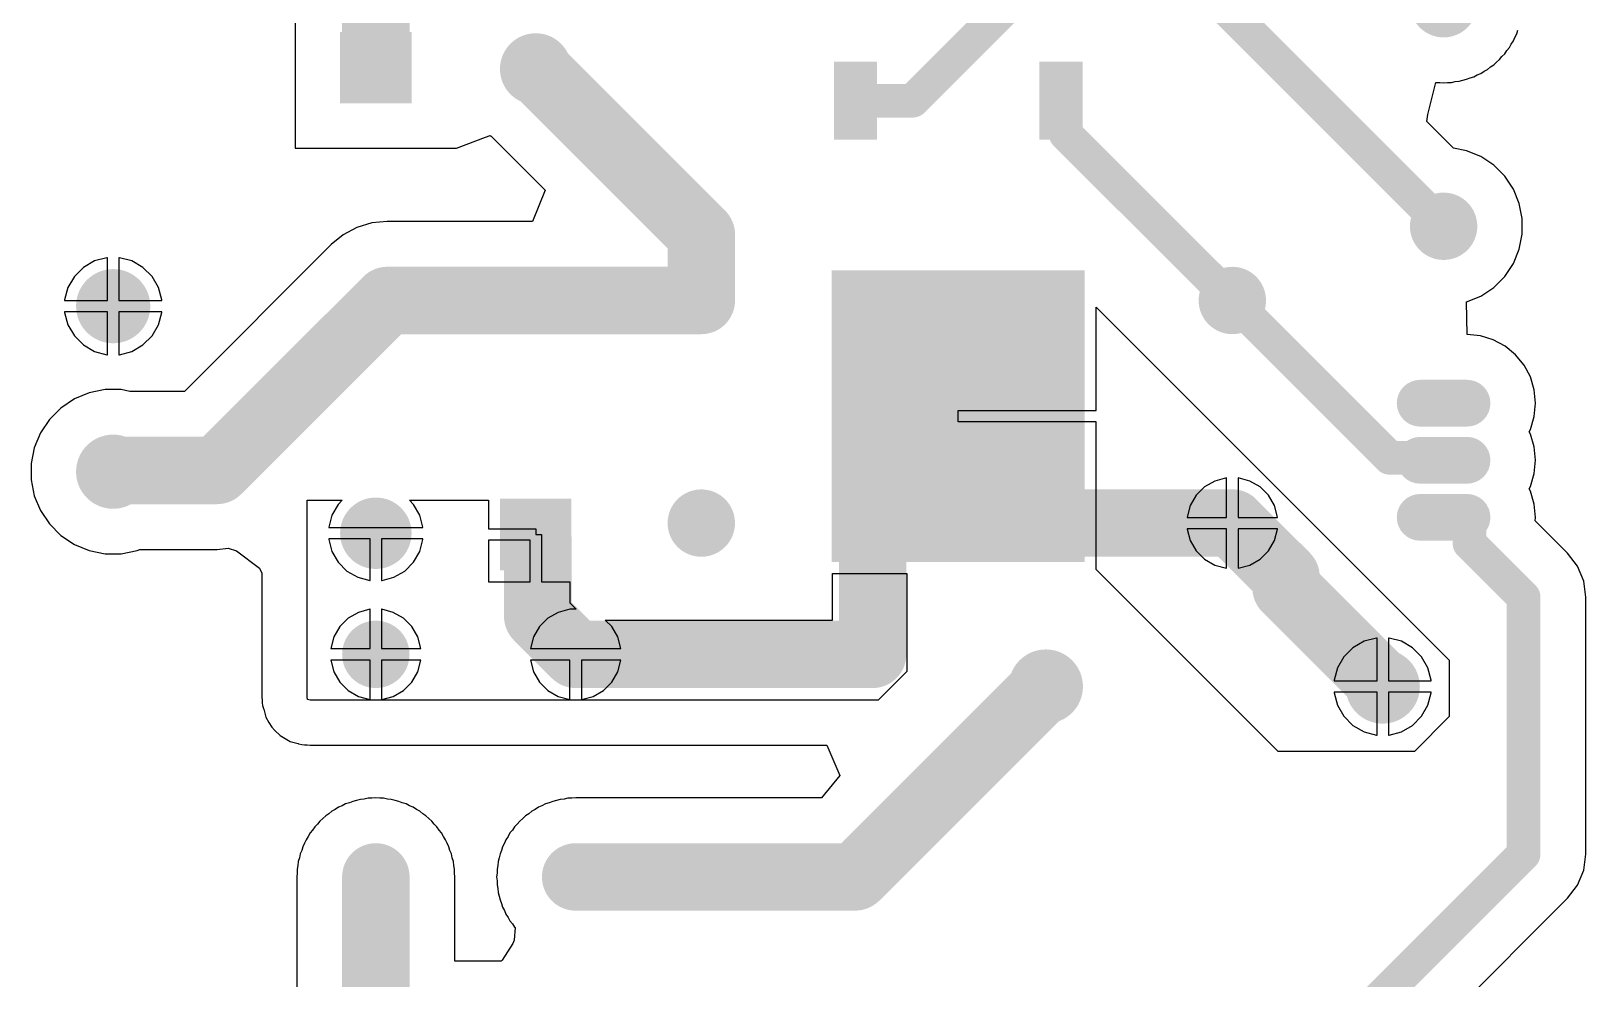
# Model space of a CAD drawing. Header units: inches. Extents: x 4.53 to 13.89, y 0.79 to 10.58.
# Drawn here: x 9.791 to 11.153, y 8.56 to 9.39 of the extents above; entities that cross this region are included whole.
import ezdxf

# ---------------------------------------------------------------- set-up
doc = ezdxf.new("R2010")
doc.units = ezdxf.units.IN
doc.header["$MEASUREMENT"] = 0
doc.layers.add('Pad Holes', color=156, linetype='Continuous')
doc.layers.add('Top Layer', color=1, linetype='Continuous')

# ---------------------------------------------------------------- blocks, each defined once
blk = doc.blocks.new('TO228P991X255_3N_128')
at = {"layer": 'Top Layer'}
for points in [[(-0.0364, 0.1108), (0.2191, 0.1108), (0.2191, -0.1108), (-0.0364, -0.1108)], [(-0.2191, 0.1089), (-0.151, 0.1089), (-0.151, 0.0711), (-0.2191, 0.0711)], [(-0.2191, -0.0711), (-0.151, -0.0711), (-0.151, -0.1089), (-0.2191, -0.1089)]]:
    blk.add_hatch(color=1, dxfattribs=at).paths.add_polyline_path(points)
blk = doc.blocks.new('RES_2W_VERTICAL_129')
at = {"layer": 'Pad Holes'}
h = blk.add_hatch(color=7, dxfattribs=at)
edge = h.paths.add_edge_path()
edge.add_arc((0, 0), 0.0197, 0, 360)
h = blk.add_hatch(color=7, dxfattribs=at)
edge = h.paths.add_edge_path()
edge.add_arc((0.195, 0), 0.0197, 0, 360)
at = {"layer": 'Top Layer'}
h = blk.add_hatch(color=1, dxfattribs=at)
edge = h.paths.add_edge_path()
edge.add_arc((0, 0), 0.0295, 0, 360)
h = blk.add_hatch(color=1, dxfattribs=at)
edge = h.paths.add_edge_path()
edge.add_arc((0.195, 0), 0.0295, 0, 360)
blk = doc.blocks.new('RES_2W_VERTICAL_130')
at = {"layer": 'Pad Holes'}
h = blk.add_hatch(color=7, dxfattribs=at)
edge = h.paths.add_edge_path()
edge.add_arc((0, 0), 0.0197, 0, 360)
h = blk.add_hatch(color=7, dxfattribs=at)
edge = h.paths.add_edge_path()
edge.add_arc((0.195, 0), 0.0197, 0, 360)
at = {"layer": 'Top Layer'}
h = blk.add_hatch(color=1, dxfattribs=at)
edge = h.paths.add_edge_path()
edge.add_arc((0, 0), 0.0295, 0, 360)
h = blk.add_hatch(color=1, dxfattribs=at)
edge = h.paths.add_edge_path()
edge.add_arc((0.195, 0), 0.0295, 0, 360)
blk = doc.blocks.new('CAP_PANASSONIC_1U_450V_134')
at = {"layer": 'Pad Holes'}
h = blk.add_hatch(color=7, dxfattribs=at)
edge = h.paths.add_edge_path()
edge.add_arc((0, 0), 0.02, 0, 360)
h = blk.add_hatch(color=7, dxfattribs=at)
edge = h.paths.add_edge_path()
edge.add_arc((0.59, 0), 0.02, 0, 360)
at = {"layer": 'Top Layer'}
h = blk.add_hatch(color=1, dxfattribs=at)
edge = h.paths.add_edge_path()
edge.add_arc((0, 0), 0.0325, 0, 360)
h = blk.add_hatch(color=1, dxfattribs=at)
edge = h.paths.add_edge_path()
edge.add_arc((0.59, 0), 0.0325, 0, 360)
blk = doc.blocks.new('CAP_PANASSONIC_1U_450V_135')
at = {"layer": 'Pad Holes'}
h = blk.add_hatch(color=7, dxfattribs=at)
edge = h.paths.add_edge_path()
edge.add_arc((0, 0), 0.02, 0, 360)
h = blk.add_hatch(color=7, dxfattribs=at)
edge = h.paths.add_edge_path()
edge.add_arc((0.59, 0), 0.02, 0, 360)
at = {"layer": 'Top Layer'}
h = blk.add_hatch(color=1, dxfattribs=at)
edge = h.paths.add_edge_path()
edge.add_arc((0, 0), 0.0325, 0, 360)
h = blk.add_hatch(color=1, dxfattribs=at)
edge = h.paths.add_edge_path()
edge.add_arc((0.59, 0), 0.0325, 0, 360)
blk = doc.blocks.new('CAP_PANASSONIC_1U_450V_136')
at = {"layer": 'Pad Holes'}
h = blk.add_hatch(color=7, dxfattribs=at)
edge = h.paths.add_edge_path()
edge.add_arc((0, 0), 0.02, 0, 360)
h = blk.add_hatch(color=7, dxfattribs=at)
edge = h.paths.add_edge_path()
edge.add_arc((0.59, 0), 0.02, 0, 360)
at = {"layer": 'Top Layer'}
h = blk.add_hatch(color=1, dxfattribs=at)
edge = h.paths.add_edge_path()
edge.add_arc((0, 0), 0.0325, 0, 360)
h = blk.add_hatch(color=1, dxfattribs=at)
edge = h.paths.add_edge_path()
edge.add_arc((0.59, 0), 0.0325, 0, 360)
blk = doc.blocks.new('TO92127P495H495_3_137')
at = {"layer": 'Pad Holes'}
h = blk.add_hatch(color=7, dxfattribs=at)
edge = h.paths.add_edge_path()
edge.add_arc((-0.05, 0), 0.0165, 0, 360)
h = blk.add_hatch(color=7, dxfattribs=at)
edge = h.paths.add_edge_path()
edge.add_arc((0, 0), 0.0165, 0, 360)
h = blk.add_hatch(color=7, dxfattribs=at)
edge = h.paths.add_edge_path()
edge.add_arc((0.05, 0), 0.0165, 0, 360)
at = {"layer": 'Top Layer'}
h = blk.add_hatch(color=1, dxfattribs=at)
edge = h.paths.add_edge_path()
edge.add_arc((-0.05, 0.0205), 0.0205, 0, 180)
edge.add_line((-0.0705, 0.0205), (-0.0705, -0.0205))
edge.add_arc((-0.05, -0.0205), 0.0205, 180, 360)
edge.add_line((-0.0295, -0.0205), (-0.0295, 0.0205))
h = blk.add_hatch(color=1, dxfattribs=at)
edge = h.paths.add_edge_path()
edge.add_arc((0, 0.0205), 0.0205, 0, 180)
edge.add_line((-0.0205, 0.0205), (-0.0205, -0.0205))
edge.add_arc((0, -0.0205), 0.0205, 180, 360)
edge.add_line((0.0205, -0.0205), (0.0205, 0.0205))
h = blk.add_hatch(color=1, dxfattribs=at)
edge = h.paths.add_edge_path()
edge.add_arc((0.05, 0.0205), 0.0205, 0, 180)
edge.add_line((0.0295, 0.0205), (0.0295, -0.0205))
edge.add_arc((0.05, -0.0205), 0.0205, 180, 360)
edge.add_line((0.0705, -0.0205), (0.0705, 0.0205))
blk = doc.blocks.new('RES_2W_VERTICAL_142')
at = {"layer": 'Pad Holes'}
h = blk.add_hatch(color=7, dxfattribs=at)
edge = h.paths.add_edge_path()
edge.add_arc((0, 0), 0.0197, 0, 360)
h = blk.add_hatch(color=7, dxfattribs=at)
edge = h.paths.add_edge_path()
edge.add_arc((0.195, 0), 0.0197, 0, 360)
at = {"layer": 'Top Layer'}
h = blk.add_hatch(color=1, dxfattribs=at)
edge = h.paths.add_edge_path()
edge.add_arc((0, 0), 0.0295, 0, 360)
h = blk.add_hatch(color=1, dxfattribs=at)
edge = h.paths.add_edge_path()
edge.add_arc((0.195, 0), 0.0295, 0, 360)
blk = doc.blocks.new('RES_2W_VERTICAL_143')
at = {"layer": 'Pad Holes'}
h = blk.add_hatch(color=7, dxfattribs=at)
edge = h.paths.add_edge_path()
edge.add_arc((0, 0), 0.0197, 0, 360)
h = blk.add_hatch(color=7, dxfattribs=at)
edge = h.paths.add_edge_path()
edge.add_arc((0.195, 0), 0.0197, 0, 360)
at = {"layer": 'Top Layer'}
h = blk.add_hatch(color=1, dxfattribs=at)
edge = h.paths.add_edge_path()
edge.add_arc((0, 0), 0.0295, 0, 360)
h = blk.add_hatch(color=1, dxfattribs=at)
edge = h.paths.add_edge_path()
edge.add_arc((0.195, 0), 0.0295, 0, 360)
blk = doc.blocks.new('RES_2W_VERTICAL_145')
at = {"layer": 'Pad Holes'}
h = blk.add_hatch(color=7, dxfattribs=at)
edge = h.paths.add_edge_path()
edge.add_arc((0, 0), 0.0197, 0, 360)
h = blk.add_hatch(color=7, dxfattribs=at)
edge = h.paths.add_edge_path()
edge.add_arc((0.195, 0), 0.0197, 0, 360)
at = {"layer": 'Top Layer'}
h = blk.add_hatch(color=1, dxfattribs=at)
edge = h.paths.add_edge_path()
edge.add_arc((0, 0), 0.0295, 0, 360)
h = blk.add_hatch(color=1, dxfattribs=at)
edge = h.paths.add_edge_path()
edge.add_arc((0.195, 0), 0.0295, 0, 360)
blk = doc.blocks.new('CAP_PANASSONIC_1U_450V_147')
at = {"layer": 'Pad Holes'}
h = blk.add_hatch(color=7, dxfattribs=at)
edge = h.paths.add_edge_path()
edge.add_arc((0, 0), 0.02, 0, 360)
h = blk.add_hatch(color=7, dxfattribs=at)
edge = h.paths.add_edge_path()
edge.add_arc((0.59, 0), 0.02, 0, 360)
at = {"layer": 'Top Layer'}
h = blk.add_hatch(color=1, dxfattribs=at)
edge = h.paths.add_edge_path()
edge.add_arc((0, 0), 0.0325, 0, 360)
h = blk.add_hatch(color=1, dxfattribs=at)
edge = h.paths.add_edge_path()
edge.add_arc((0.59, 0), 0.0325, 0, 360)
blk = doc.blocks.new('DIOAD1036W78L470D235_148')
at = {"layer": 'Pad Holes'}
h = blk.add_hatch(color=7, dxfattribs=at)
edge = h.paths.add_edge_path()
edge.add_arc((-0.2039, 0), 0.0209, 0, 360)
h = blk.add_hatch(color=7, dxfattribs=at)
edge = h.paths.add_edge_path()
edge.add_arc((0.2039, 0), 0.0209, 0, 360)
at = {"layer": 'Top Layer'}
blk.add_hatch(color=1, dxfattribs=at).paths.add_polyline_path([(-0.2352, 0.0313), (-0.1726, 0.0313), (-0.1726, -0.0313), (-0.2352, -0.0313)])
h = blk.add_hatch(color=1, dxfattribs=at)
edge = h.paths.add_edge_path()
edge.add_arc((0.2039, 0), 0.0313, 0, 360)
blk = doc.blocks.new('DIOAD1036W78L463D272_149')
at = {"layer": 'Pad Holes'}
h = blk.add_hatch(color=7, dxfattribs=at)
edge = h.paths.add_edge_path()
edge.add_arc((-0.2039, 0), 0.0209, 0, 360)
h = blk.add_hatch(color=7, dxfattribs=at)
edge = h.paths.add_edge_path()
edge.add_arc((0.2039, 0), 0.0209, 0, 360)
at = {"layer": 'Top Layer'}
blk.add_hatch(color=1, dxfattribs=at).paths.add_polyline_path([(-0.2352, 0.0313), (-0.1726, 0.0313), (-0.1726, -0.0313), (-0.2352, -0.0313)])
h = blk.add_hatch(color=1, dxfattribs=at)
edge = h.paths.add_edge_path()
edge.add_arc((0.2039, 0), 0.0313, 0, 360)

msp = doc.modelspace()

# ---------------------------------------------------------------- linework, layer by layer
at = {"layer": 'Top Layer'}
for p, q in [((10.0223, 9.4286), (10.0223, 9.2873)), ((11.0872, 9.3785), (11.0891, 9.3814)), ((11.0891, 9.3814), (11.0904, 9.3845)), ((11.0904, 9.3845), (11.092, 9.3875)), ((11.092, 9.3875), (11.0929, 9.3908)), ((11.077, 9.365), (11.0791, 9.3677)), ((11.0791, 9.3677), (11.0815, 9.3701)), ((11.0815, 9.3701), (11.0834, 9.3729)), ((11.0834, 9.3729), (11.0856, 9.3755)), ((11.0856, 9.3755), (11.0872, 9.3785)), ((11.0606, 9.3529), (11.0635, 9.3548)), ((11.0635, 9.3548), (11.0665, 9.3564)), ((11.0665, 9.3564), (11.0691, 9.3586)), ((11.0691, 9.3586), (11.0719, 9.3605)), ((11.0719, 9.3605), (11.0743, 9.3629)), ((11.0743, 9.3629), (11.077, 9.365)), ((11.0142, 9.3168), (11.0212, 9.3451)), ((11.0212, 9.3451), (11.0246, 9.3451)), ((11.0246, 9.3451), (11.028, 9.3448)), ((11.028, 9.3448), (11.0314, 9.3451)), ((11.0314, 9.3451), (11.0348, 9.3451)), ((11.0348, 9.3451), (11.0381, 9.3458)), ((11.0381, 9.3458), (11.0415, 9.3461)), ((11.0415, 9.3461), (11.0448, 9.3471)), ((11.0448, 9.3471), (11.0481, 9.3478)), ((11.0481, 9.3478), (11.0512, 9.3491)), ((11.0512, 9.3491), (11.0545, 9.35)), ((11.0545, 9.35), (11.0575, 9.3516)), ((11.0575, 9.3516), (11.0606, 9.3529)), ((11.0133, 9.3109), (11.0142, 9.3168)), ((11.0367, 9.2875), (11.0133, 9.3109)), ((10.0223, 9.2873), (10.1637, 9.2873)), ((10.1637, 9.2873), (10.1891, 9.2971)), ((10.1637, 9.2873), (10.1637, 9.2873)), ((10.1891, 9.2971), (10.1932, 9.2984)), ((10.1932, 9.2984), (10.1941, 9.2978)), ((10.1941, 9.2978), (10.2414, 9.2505)), ((11.0481, 9.2852), (11.0367, 9.2875)), ((11.0606, 9.2801), (11.0481, 9.2852)), ((11.0719, 9.2725), (11.0606, 9.2801)), ((11.0815, 9.2629), (11.0719, 9.2725)), ((11.0891, 9.2516), (11.0815, 9.2629)), ((10.2414, 9.2505), (10.2301, 9.2232)), ((11.0942, 9.2391), (11.0891, 9.2516)), ((11.0969, 9.2258), (11.0942, 9.2391)), ((10.0765, 9.218), (10.0645, 9.2116)), ((10.0895, 9.2219), (10.0765, 9.218)), ((10.103, 9.2232), (10.0895, 9.2219)), ((10.2301, 9.2232), (10.103, 9.2232)), ((11.0969, 9.2122), (11.0969, 9.2258)), ((10.0645, 9.2116), (10.054, 9.203)), ((11.0942, 9.1989), (11.0969, 9.2122)), ((9.8574, 9.1915), (9.8466, 9.1886)), ((9.858, 9.1915), (9.8574, 9.1915)), ((9.858, 9.154), (9.858, 9.1915)), ((9.8686, 9.1915), (9.868, 9.1915)), ((9.868, 9.1915), (9.868, 9.154)), ((9.8794, 9.1886), (9.8686, 9.1915)), ((10.054, 9.203), (9.9255, 9.0744)), ((11.0891, 9.1864), (11.0942, 9.1989)), ((9.8369, 9.183), (9.829, 9.1751)), ((9.8466, 9.1886), (9.8369, 9.183)), ((9.8891, 9.183), (9.8794, 9.1886)), ((9.897, 9.1751), (9.8891, 9.183)), ((11.0815, 9.1751), (11.0891, 9.1864)), ((9.8234, 9.1654), (9.8205, 9.1546)), ((9.829, 9.1751), (9.8234, 9.1654)), ((9.9026, 9.1654), (9.897, 9.1751)), ((9.9055, 9.1546), (9.9026, 9.1654)), ((11.0606, 9.1579), (11.0719, 9.1655)), ((11.0719, 9.1655), (11.0815, 9.1751)), ((9.8205, 9.1546), (9.8205, 9.154)), ((9.8205, 9.154), (9.858, 9.154)), ((9.868, 9.154), (9.9055, 9.154)), ((9.9055, 9.154), (9.9055, 9.1546)), ((11.0481, 9.1528), (11.0606, 9.1579)), ((11.0485, 9.1241), (11.0481, 9.1528)), ((9.858, 9.144), (9.8205, 9.144)), ((9.8205, 9.144), (9.8205, 9.1434)), ((9.8205, 9.1434), (9.8234, 9.1326)), ((9.858, 9.1065), (9.858, 9.144)), ((9.9055, 9.144), (9.868, 9.144)), ((9.868, 9.144), (9.868, 9.1065)), ((9.9026, 9.1326), (9.9055, 9.1434)), ((9.9055, 9.1434), (9.9055, 9.144)), ((10.7238, 9.1482), (11.033, 8.839)), ((10.7238, 9.0577), (10.7238, 9.1482)), ((9.8234, 9.1326), (9.829, 9.1229)), ((9.829, 9.1229), (9.8369, 9.115)), ((9.8891, 9.115), (9.897, 9.1229)), ((9.897, 9.1229), (9.9026, 9.1326)), ((11.0602, 9.123), (11.0485, 9.1241)), ((11.0715, 9.1196), (11.0602, 9.123)), ((9.8369, 9.115), (9.8466, 9.1094)), ((9.8466, 9.1094), (9.8574, 9.1065)), ((9.8686, 9.1065), (9.8794, 9.1094)), ((9.8794, 9.1094), (9.8891, 9.115)), ((11.0819, 9.114), (11.0715, 9.1196)), ((11.091, 9.1065), (11.0819, 9.114)), ((9.8574, 9.1065), (9.858, 9.1065)), ((9.868, 9.1065), (9.8686, 9.1065)), ((11.0985, 9.0974), (11.091, 9.1065)), ((11.104, 9.087), (11.0985, 9.0974)), ((11.1074, 9.0757), (11.104, 9.087)), ((9.829, 9.0677), (9.8172, 9.0598)), ((9.842, 9.0731), (9.829, 9.0677)), ((9.8559, 9.0759), (9.842, 9.0731)), ((9.8701, 9.0759), (9.8559, 9.0759)), ((9.8776, 9.0744), (9.8701, 9.0759)), ((9.9255, 9.0744), (9.8776, 9.0744)), ((11.1086, 9.064), (11.1074, 9.0757)), ((9.8172, 9.0598), (9.8072, 9.0498)), ((10.603, 9.0477), (10.603, 9.0577)), ((10.603, 9.0577), (10.7238, 9.0577)), ((11.1074, 9.0523), (11.1086, 9.064)), ((9.8072, 9.0498), (9.7993, 9.038)), ((10.7238, 9.0477), (10.603, 9.0477)), ((10.7238, 8.9182), (10.7238, 9.0477)), ((11.103, 9.039), (11.104, 9.041)), ((11.104, 9.041), (11.1074, 9.0523)), ((9.7993, 9.038), (9.7939, 9.025)), ((11.104, 9.037), (11.103, 9.039)), ((11.1074, 9.0257), (11.104, 9.037)), ((9.7939, 9.025), (9.7911, 9.0111)), ((11.1086, 9.014), (11.1074, 9.0257)), ((11.1074, 9.0023), (11.1086, 9.014)), ((9.7911, 9.0111), (9.7911, 8.9969)), ((11.104, 8.991), (11.1074, 9.0023)), ((9.7911, 8.9969), (9.7939, 8.983)), ((10.8187, 8.9906), (10.8114, 8.9833)), ((10.8277, 8.9958), (10.8187, 8.9906)), ((10.8378, 8.9985), (10.8277, 8.9958)), ((10.838, 8.9985), (10.8378, 8.9985)), ((10.838, 8.964), (10.838, 8.9985)), ((10.8482, 8.9985), (10.848, 8.9985)), ((10.848, 8.9985), (10.848, 8.964)), ((10.8583, 8.9958), (10.8482, 8.9985)), ((10.8673, 8.9906), (10.8583, 8.9958)), ((10.8746, 8.9833), (10.8673, 8.9906)), ((11.103, 8.989), (11.104, 8.991)), ((11.104, 8.987), (11.103, 8.989)), ((11.1074, 8.9757), (11.104, 8.987)), ((9.7939, 8.983), (9.7993, 8.97)), ((10.033, 8.915), (10.033, 8.979)), ((10.033, 8.979), (10.0635, 8.979)), ((10.06, 8.9754), (10.0545, 8.966)), ((10.0635, 8.979), (10.06, 8.9754)), ((10.126, 8.9754), (10.1225, 8.979)), ((10.1225, 8.979), (10.1917, 8.979)), ((10.1315, 8.966), (10.126, 8.9754)), ((10.1917, 8.979), (10.1917, 8.9539)), ((10.8062, 8.9743), (10.8035, 8.9642)), ((10.8114, 8.9833), (10.8062, 8.9743)), ((10.8798, 8.9743), (10.8746, 8.9833)), ((10.8825, 8.9642), (10.8798, 8.9743)), ((11.1086, 8.964), (11.1074, 8.9757)), ((9.7993, 8.97), (9.8072, 8.9582)), ((10.0545, 8.966), (10.0517, 8.9555)), ((10.1343, 8.9555), (10.1315, 8.966)), ((10.8035, 8.9642), (10.8035, 8.964)), ((10.8035, 8.964), (10.838, 8.964)), ((10.848, 8.964), (10.8825, 8.964)), ((10.8825, 8.964), (10.8825, 8.9642)), ((11.1083, 8.9609), (11.1086, 8.964)), ((11.1366, 8.9326), (11.1083, 8.9609)), ((9.8072, 8.9582), (9.8172, 8.9482)), ((9.8172, 8.9482), (9.829, 8.9403)), ((10.0517, 8.9555), (10.0517, 8.9551)), ((10.0517, 8.9551), (10.093, 8.9551)), ((10.088, 8.9451), (10.0517, 8.9451)), ((10.0517, 8.9451), (10.0517, 8.9446)), ((10.088, 8.9088), (10.088, 8.9451)), ((10.093, 8.9551), (10.1343, 8.9551)), ((10.1343, 8.9451), (10.098, 8.9451)), ((10.098, 8.9451), (10.098, 8.9088)), ((10.1343, 8.9551), (10.1343, 8.9555)), ((10.1343, 8.9446), (10.1343, 8.9451)), ((10.1917, 8.9539), (10.233, 8.9539)), ((10.233, 8.9539), (10.233, 8.9489)), ((10.233, 8.9489), (10.238, 8.9489)), ((10.238, 8.9489), (10.238, 8.9076)), ((10.838, 8.954), (10.8035, 8.954)), ((10.8035, 8.954), (10.8035, 8.9538)), ((10.8035, 8.9538), (10.8062, 8.9437)), ((10.838, 8.9195), (10.838, 8.954)), ((10.8825, 8.954), (10.848, 8.954)), ((10.848, 8.954), (10.848, 8.9195)), ((10.8798, 8.9437), (10.8825, 8.9538)), ((10.8825, 8.9538), (10.8825, 8.954)), ((9.829, 8.9403), (9.842, 8.9349)), ((9.842, 8.9349), (9.8559, 8.9321)), ((9.8559, 8.9321), (9.8701, 8.9321)), ((9.8701, 8.9321), (9.884, 8.9349)), ((9.884, 8.9349), (9.8864, 8.9359)), ((9.8864, 8.9359), (9.9541, 8.9359)), ((9.9541, 8.9359), (9.9638, 8.9369)), ((9.9638, 8.9369), (9.9711, 8.9346)), ((9.9711, 8.9346), (9.9911, 8.9195)), ((10.0517, 8.9446), (10.0545, 8.9341)), ((10.0545, 8.9341), (10.06, 8.9247)), ((10.126, 8.9247), (10.1315, 8.9341)), ((10.1315, 8.9341), (10.1343, 8.9446)), ((10.228, 8.9439), (10.1917, 8.9439)), ((10.1917, 8.9439), (10.1917, 8.9076)), ((10.228, 8.9076), (10.228, 8.9439)), ((10.8062, 8.9437), (10.8114, 8.9347)), ((10.8114, 8.9347), (10.8187, 8.9274)), ((10.8673, 8.9274), (10.8746, 8.9347)), ((10.8746, 8.9347), (10.8798, 8.9437)), ((11.1453, 8.9213), (11.1366, 8.9326)), ((9.9911, 8.9195), (9.9933, 8.915)), ((10.06, 8.9247), (10.0676, 8.917)), ((10.1184, 8.917), (10.126, 8.9247)), ((10.883, 8.759), (10.7238, 8.9182)), ((10.8187, 8.9274), (10.8277, 8.9222)), ((10.8277, 8.9222), (10.8378, 8.9195)), ((10.8378, 8.9195), (10.838, 8.9195)), ((10.848, 8.9195), (10.8482, 8.9195)), ((10.8482, 8.9195), (10.8583, 8.9222)), ((10.8583, 8.9222), (10.8673, 8.9274)), ((11.1507, 8.9081), (11.1453, 8.9213)), ((9.9933, 8.915), (9.9933, 8.8066)), ((10.033, 8.8066), (10.033, 8.915)), ((10.0676, 8.917), (10.0771, 8.9116)), ((10.0771, 8.9116), (10.0876, 8.9088)), ((10.0876, 8.9088), (10.088, 8.9088)), ((10.098, 8.9088), (10.0984, 8.9088)), ((10.0984, 8.9088), (10.1089, 8.9116)), ((10.1089, 8.9116), (10.1184, 8.917)), ((10.1917, 8.9076), (10.228, 8.9076)), ((10.238, 8.9076), (10.263, 8.9076)), ((10.263, 8.9076), (10.263, 8.889)), ((10.493, 8.874), (10.493, 8.9149)), ((10.493, 8.9149), (10.558, 8.9149)), ((10.558, 8.9149), (10.558, 8.829)), ((11.1526, 8.894), (11.1507, 8.9081)), ((11.1526, 8.669), (11.1526, 8.894)), ((10.0777, 8.8808), (10.0687, 8.8756)), ((10.0878, 8.8835), (10.0777, 8.8808)), ((10.088, 8.8835), (10.0878, 8.8835)), ((10.088, 8.849), (10.088, 8.8835)), ((10.0982, 8.8835), (10.098, 8.8835)), ((10.098, 8.8835), (10.098, 8.849)), ((10.1083, 8.8808), (10.0982, 8.8835)), ((10.1173, 8.8756), (10.1083, 8.8808)), ((10.2527, 8.8808), (10.2437, 8.8756)), ((10.2628, 8.8835), (10.2527, 8.8808)), ((10.2685, 8.8835), (10.2628, 8.8835)), ((10.263, 8.889), (10.2685, 8.8835)), ((10.0614, 8.8683), (10.0562, 8.8593)), ((10.0687, 8.8756), (10.0614, 8.8683)), ((10.1246, 8.8683), (10.1173, 8.8756)), ((10.1298, 8.8593), (10.1246, 8.8683)), ((10.2364, 8.8683), (10.2312, 8.8593)), ((10.2437, 8.8756), (10.2364, 8.8683)), ((10.2996, 8.8683), (10.2939, 8.874)), ((10.2939, 8.874), (10.493, 8.874)), ((10.3048, 8.8593), (10.2996, 8.8683)), ((10.0562, 8.8593), (10.0535, 8.8492)), ((10.1325, 8.8492), (10.1298, 8.8593)), ((10.2312, 8.8593), (10.2285, 8.8492)), ((10.3075, 8.8492), (10.3048, 8.8593)), ((10.9486, 8.8498), (10.9407, 8.8419)), ((10.9583, 8.8554), (10.9486, 8.8498)), ((10.9691, 8.8583), (10.9583, 8.8554)), ((10.9697, 8.8583), (10.9691, 8.8583)), ((10.9697, 8.8208), (10.9697, 8.8583)), ((10.9803, 8.8583), (10.9797, 8.8583)), ((10.9797, 8.8583), (10.9797, 8.8208)), ((10.9911, 8.8554), (10.9803, 8.8583)), ((11.0008, 8.8498), (10.9911, 8.8554)), ((11.0087, 8.8419), (11.0008, 8.8498)), ((10.0535, 8.8492), (10.0535, 8.849)), ((10.0535, 8.849), (10.088, 8.849)), ((10.088, 8.839), (10.0535, 8.839)), ((10.0535, 8.839), (10.0535, 8.8388)), ((10.0535, 8.8388), (10.0562, 8.8287)), ((10.088, 8.8045), (10.088, 8.839)), ((10.098, 8.849), (10.1325, 8.849)), ((10.1325, 8.839), (10.098, 8.839)), ((10.098, 8.839), (10.098, 8.8045)), ((10.1298, 8.8287), (10.1325, 8.8388)), ((10.1325, 8.849), (10.1325, 8.8492)), ((10.1325, 8.8388), (10.1325, 8.839)), ((10.2285, 8.8492), (10.2285, 8.849)), ((10.2285, 8.849), (10.268, 8.849)), ((10.263, 8.839), (10.2285, 8.839)), ((10.2285, 8.839), (10.2285, 8.8388)), ((10.2285, 8.8388), (10.2312, 8.8287)), ((10.263, 8.8045), (10.263, 8.839)), ((10.268, 8.849), (10.3075, 8.849)), ((10.3075, 8.839), (10.273, 8.839)), ((10.273, 8.839), (10.273, 8.8045)), ((10.3048, 8.8287), (10.3075, 8.8388)), ((10.3075, 8.849), (10.3075, 8.8492)), ((10.3075, 8.8388), (10.3075, 8.839)), ((10.9407, 8.8419), (10.9351, 8.8322)), ((11.0143, 8.8322), (11.0087, 8.8419)), ((11.033, 8.839), (11.033, 8.7896)), ((10.0562, 8.8287), (10.0614, 8.8197)), ((10.1246, 8.8197), (10.1298, 8.8287)), ((10.2312, 8.8287), (10.2364, 8.8197)), ((10.2996, 8.8197), (10.3048, 8.8287)), ((10.558, 8.829), (10.533, 8.804)), ((10.9351, 8.8322), (10.9322, 8.8214)), ((11.0172, 8.8214), (11.0143, 8.8322)), ((10.0614, 8.8197), (10.0687, 8.8124)), ((10.0687, 8.8124), (10.0777, 8.8072)), ((10.1083, 8.8072), (10.1173, 8.8124)), ((10.1173, 8.8124), (10.1246, 8.8197)), ((10.2364, 8.8197), (10.2437, 8.8124)), ((10.2437, 8.8124), (10.2527, 8.8072)), ((10.2833, 8.8072), (10.2923, 8.8124)), ((10.2923, 8.8124), (10.2996, 8.8197)), ((10.9322, 8.8214), (10.9322, 8.8208)), ((10.9322, 8.8208), (10.9697, 8.8208)), ((10.9697, 8.8108), (10.9322, 8.8108)), ((10.9322, 8.8108), (10.9322, 8.8102)), ((10.9322, 8.8102), (10.9351, 8.7994)), ((10.9697, 8.7733), (10.9697, 8.8108)), ((10.9797, 8.8208), (11.0172, 8.8208)), ((11.0172, 8.8108), (10.9797, 8.8108)), ((10.9797, 8.8108), (10.9797, 8.7733)), ((11.0143, 8.7994), (11.0172, 8.8102)), ((11.0172, 8.8208), (11.0172, 8.8214)), ((11.0172, 8.8102), (11.0172, 8.8108)), ((9.9933, 8.8066), (9.9936, 8.804)), ((9.9936, 8.804), (9.9936, 8.8014)), ((9.9936, 8.8014), (9.9939, 8.7991)), ((9.9939, 8.7991), (9.9939, 8.7991)), ((9.9939, 8.7991), (9.9939, 8.7991)), ((9.9939, 8.7991), (9.9946, 8.7966)), ((9.9946, 8.7966), (9.9946, 8.7963)), ((9.9946, 8.7963), (9.9948, 8.7961)), ((9.9948, 8.7961), (9.9966, 8.7891)), ((10.0333, 8.8043), (10.033, 8.8066)), ((10.0356, 8.804), (10.0333, 8.8043)), ((10.533, 8.804), (10.0356, 8.804)), ((10.0777, 8.8072), (10.0878, 8.8045)), ((10.0878, 8.8045), (10.088, 8.8045)), ((10.098, 8.8045), (10.0982, 8.8045)), ((10.0982, 8.8045), (10.1083, 8.8072)), ((10.2527, 8.8072), (10.2628, 8.8045)), ((10.2628, 8.8045), (10.263, 8.8045)), ((10.273, 8.8045), (10.2732, 8.8045)), ((10.2732, 8.8045), (10.2833, 8.8072)), ((10.9351, 8.7994), (10.9407, 8.7897)), ((11.0087, 8.7897), (11.0143, 8.7994)), ((9.9966, 8.7891), (9.9966, 8.7891)), ((9.9966, 8.7891), (9.9966, 8.7891)), ((9.9966, 8.7891), (9.9994, 8.7843)), ((9.9994, 8.7843), (10.0018, 8.7801)), ((10.9407, 8.7897), (10.9486, 8.7818)), ((10.9486, 8.7818), (10.9583, 8.7762)), ((10.9911, 8.7762), (11.0008, 8.7818)), ((11.0008, 8.7818), (11.0087, 8.7897)), ((11.033, 8.7896), (11.0024, 8.759)), ((10.0018, 8.7801), (10.0018, 8.7801)), ((10.0018, 8.7801), (10.0018, 8.7801)), ((10.0018, 8.7801), (10.0047, 8.7772)), ((10.0047, 8.7772), (10.0091, 8.7728)), ((10.0091, 8.7728), (10.0181, 8.7676)), ((10.9583, 8.7762), (10.9691, 8.7733)), ((10.9691, 8.7733), (10.9697, 8.7733)), ((10.9797, 8.7733), (10.9803, 8.7733)), ((10.9803, 8.7733), (10.9911, 8.7762)), ((10.0181, 8.7676), (10.0181, 8.7676)), ((10.0181, 8.7676), (10.0181, 8.7676)), ((10.0181, 8.7676), (10.0251, 8.7658)), ((10.0251, 8.7658), (10.0253, 8.7656)), ((10.0253, 8.7656), (10.0256, 8.7656)), ((10.0256, 8.7656), (10.0281, 8.7649)), ((10.0281, 8.7649), (10.0281, 8.7649)), ((10.0281, 8.7649), (10.0281, 8.7649)), ((10.0281, 8.7649), (10.0304, 8.7646)), ((10.0304, 8.7646), (10.033, 8.7646)), ((10.033, 8.7646), (10.0356, 8.7643)), ((10.0356, 8.7643), (10.488, 8.7643)), ((10.488, 8.7643), (10.4993, 8.7379)), ((11.0024, 8.759), (10.883, 8.759)), ((10.4993, 8.7379), (10.4832, 8.7182)), ((10.0698, 8.7139), (10.0665, 8.713)), ((10.0729, 8.7152), (10.0698, 8.7139)), ((10.0762, 8.7159), (10.0729, 8.7152)), ((10.0795, 8.7169), (10.0762, 8.7159)), ((10.0829, 8.7172), (10.0795, 8.7169)), ((10.0862, 8.7179), (10.0829, 8.7172)), ((10.0896, 8.7179), (10.0862, 8.7179)), ((10.093, 8.7182), (10.0896, 8.7179)), ((10.0964, 8.7179), (10.093, 8.7182)), ((10.0998, 8.7179), (10.0964, 8.7179)), ((10.1031, 8.7172), (10.0998, 8.7179)), ((10.1065, 8.7169), (10.1031, 8.7172)), ((10.1098, 8.7159), (10.1065, 8.7169)), ((10.1131, 8.7152), (10.1098, 8.7159)), ((10.1162, 8.7139), (10.1131, 8.7152)), ((10.1195, 8.713), (10.1162, 8.7139)), ((10.2448, 8.7139), (10.2415, 8.713)), ((10.2479, 8.7152), (10.2448, 8.7139)), ((10.2512, 8.7159), (10.2479, 8.7152)), ((10.2545, 8.7169), (10.2512, 8.7159)), ((10.2579, 8.7172), (10.2545, 8.7169)), ((10.2612, 8.7179), (10.2579, 8.7172)), ((10.2646, 8.7179), (10.2612, 8.7179)), ((10.268, 8.7182), (10.2646, 8.7179)), ((10.4832, 8.7182), (10.268, 8.7182)), ((10.0467, 8.7001), (10.044, 8.698)), ((10.0491, 8.7025), (10.0467, 8.7001)), ((10.0519, 8.7044), (10.0491, 8.7025)), ((10.0545, 8.7066), (10.0519, 8.7044)), ((10.0575, 8.7082), (10.0545, 8.7066)), ((10.0604, 8.7101), (10.0575, 8.7082)), ((10.0635, 8.7114), (10.0604, 8.7101)), ((10.0665, 8.713), (10.0635, 8.7114)), ((10.1225, 8.7114), (10.1195, 8.713)), ((10.1256, 8.7101), (10.1225, 8.7114)), ((10.1285, 8.7082), (10.1256, 8.7101)), ((10.1315, 8.7066), (10.1285, 8.7082)), ((10.1341, 8.7044), (10.1315, 8.7066)), ((10.1369, 8.7025), (10.1341, 8.7044)), ((10.1393, 8.7001), (10.1369, 8.7025)), ((10.142, 8.698), (10.1393, 8.7001)), ((10.2217, 8.7001), (10.219, 8.698)), ((10.2241, 8.7025), (10.2217, 8.7001)), ((10.2269, 8.7044), (10.2241, 8.7025)), ((10.2295, 8.7066), (10.2269, 8.7044)), ((10.2325, 8.7082), (10.2295, 8.7066)), ((10.2354, 8.7101), (10.2325, 8.7082)), ((10.2385, 8.7114), (10.2354, 8.7101)), ((10.2415, 8.713), (10.2385, 8.7114)), ((10.0354, 8.6875), (10.0338, 8.6845)), ((10.0376, 8.6901), (10.0354, 8.6875)), ((10.0395, 8.6929), (10.0376, 8.6901)), ((10.0419, 8.6953), (10.0395, 8.6929)), ((10.044, 8.698), (10.0419, 8.6953)), ((10.1441, 8.6953), (10.142, 8.698)), ((10.1465, 8.6929), (10.1441, 8.6953)), ((10.1484, 8.6901), (10.1465, 8.6929)), ((10.1506, 8.6875), (10.1484, 8.6901)), ((10.1522, 8.6845), (10.1506, 8.6875)), ((10.2104, 8.6875), (10.2088, 8.6845)), ((10.2126, 8.6901), (10.2104, 8.6875)), ((10.2145, 8.6929), (10.2126, 8.6901)), ((10.2169, 8.6953), (10.2145, 8.6929)), ((10.219, 8.698), (10.2169, 8.6953)), ((10.029, 8.6755), (10.0281, 8.6722)), ((10.0306, 8.6785), (10.029, 8.6755)), ((10.0319, 8.6816), (10.0306, 8.6785)), ((10.0338, 8.6845), (10.0319, 8.6816)), ((10.1541, 8.6816), (10.1522, 8.6845)), ((10.1554, 8.6785), (10.1541, 8.6816)), ((10.157, 8.6755), (10.1554, 8.6785)), ((10.1579, 8.6722), (10.157, 8.6755)), ((10.204, 8.6755), (10.2031, 8.6722)), ((10.2056, 8.6785), (10.204, 8.6755)), ((10.2069, 8.6816), (10.2056, 8.6785)), ((10.2088, 8.6845), (10.2069, 8.6816)), ((10.0248, 8.6591), (10.0241, 8.6558)), ((10.0251, 8.6625), (10.0248, 8.6591)), ((10.0261, 8.6658), (10.0251, 8.6625)), ((10.0268, 8.6691), (10.0261, 8.6658)), ((10.0281, 8.6722), (10.0268, 8.6691)), ((10.1592, 8.6691), (10.1579, 8.6722)), ((10.1599, 8.6658), (10.1592, 8.6691)), ((10.1609, 8.6625), (10.1599, 8.6658)), ((10.1612, 8.6591), (10.1609, 8.6625)), ((10.1619, 8.6558), (10.1612, 8.6591)), ((10.1998, 8.6591), (10.1991, 8.6558)), ((10.2001, 8.6625), (10.1998, 8.6591)), ((10.2011, 8.6658), (10.2001, 8.6625)), ((10.2018, 8.6691), (10.2011, 8.6658)), ((10.2031, 8.6722), (10.2018, 8.6691)), ((11.1507, 8.6549), (11.1526, 8.669)), ((10.0241, 8.6524), (10.0238, 8.649)), ((10.0238, 8.649), (10.0238, 8.5076)), ((10.0241, 8.6558), (10.0241, 8.6524)), ((10.1619, 8.6524), (10.1619, 8.6558)), ((10.1622, 8.649), (10.1619, 8.6524)), ((10.1622, 8.5751), (10.1622, 8.649)), ((10.1991, 8.6524), (10.1988, 8.649)), ((10.1988, 8.649), (10.1991, 8.6456)), ((10.1991, 8.6558), (10.1991, 8.6524)), ((10.1991, 8.6456), (10.1991, 8.6422)), ((11.1453, 8.6417), (11.1507, 8.6549)), ((10.1991, 8.6422), (10.1998, 8.6389)), ((10.1998, 8.6389), (10.2001, 8.6355)), ((10.2001, 8.6355), (10.2011, 8.6322)), ((10.2011, 8.6322), (10.2018, 8.6289)), ((11.1366, 8.6304), (11.1453, 8.6417)), ((10.2018, 8.6289), (10.2031, 8.6258)), ((10.2031, 8.6258), (10.204, 8.6225)), ((10.204, 8.6225), (10.2056, 8.6195)), ((10.2056, 8.6195), (10.2069, 8.6164)), ((10.9666, 8.4604), (11.1366, 8.6304)), ((10.2069, 8.6164), (10.2088, 8.6135)), ((10.2088, 8.6135), (10.2104, 8.6105)), ((10.2104, 8.6105), (10.2126, 8.6079)), ((10.2126, 8.6079), (10.2145, 8.6051)), ((10.215, 8.6046), (10.214, 8.5937)), ((10.2145, 8.6051), (10.215, 8.6046)), ((10.214, 8.5937), (10.213, 8.5906)), ((10.213, 8.5906), (10.2036, 8.5761)), ((10.2027, 8.5751), (10.1622, 8.5751)), ((10.2036, 8.5761), (10.2027, 8.5751))]:
    msp.add_line(p, q, dxfattribs=at)
for points in [[(11.028, 9.414, 0.0591, 0.0591, 0), (11.028, 9.559, 0.0591, 0.0591, 0)], [(10.093, 9.3579, 0.0591, 0.0591, 0), (10.093, 9.524, 0.0591, 0.0591, 0)], [(10.563, 9.329, 0.0295, 0.0295, 0), (10.668, 9.434, 0.0295, 0.0295, 0)], [(10.813, 9.434, 0.0295, 0.0295, 0), (11.028, 9.219, 0.0295, 0.0295, 0)], [(10.233, 9.3568, 0.0591, 0.0591, 0), (10.378, 9.2118, 0.0591, 0.0591, 0)], [(10.513, 9.329, 0.0295, 0.0295, 0), (10.563, 9.329, 0.0295, 0.0295, 0)], [(10.693, 9.329, 0.0295, 0.0295, 0), (10.6971, 9.3249, 0.0295, 0.0295, 0)], [(10.6971, 9.2999, 0.0295, 0.0295, 0), (10.6971, 9.3249, 0.0295, 0.0295, 0)], [(10.6971, 9.2999, 0.0295, 0.0295, 0), (10.843, 9.154, 0.0295, 0.0295, 0)], [(10.378, 9.154, 0.0591, 0.0591, 0), (10.378, 9.2118, 0.0591, 0.0591, 0)], [(9.9541, 9.0051, 0.0591, 0.0591, 0), (10.103, 9.154, 0.0591, 0.0591, 0)], [(10.103, 9.154, 0.0591, 0.0591, 0), (10.378, 9.154, 0.0591, 0.0591, 0)], [(10.843, 9.154, 0.0295, 0.0295, 0), (10.9808, 9.0162, 0.0295, 0.0295, 0)], [(10.528, 8.9777, 0.0591, 0.0591, 0), (10.603, 9.0527, 0.0591, 0.0591, 0)], [(10.603, 9.0403, 0.0591, 0.0591, 0), (10.603, 9.0527, 0.0591, 0.0591, 0)], [(10.603, 9.0403, 0.0591, 0.0591, 0), (10.6843, 8.959, 0.0591, 0.0591, 0)], [(9.863, 9.004, 0.0591, 0.0591, 0), (9.8641, 9.0051, 0.0591, 0.0591, 0)], [(9.8641, 9.0051, 0.0591, 0.0591, 0), (9.9541, 9.0051, 0.0591, 0.0591, 0)], [(10.9808, 9.0162, 0.0295, 0.0295, 0), (11.0258, 9.0162, 0.0295, 0.0295, 0)], [(11.0258, 9.0162, 0.0295, 0.0295, 0), (11.028, 9.014, 0.0295, 0.0295, 0)], [(10.528, 8.844, 0.0591, 0.0591, 0), (10.528, 8.9777, 0.0591, 0.0591, 0)], [(10.6843, 8.959, 0.0591, 0.0591, 0), (10.843, 8.959, 0.0591, 0.0591, 0)], [(10.843, 8.959, 0.0591, 0.0591, 0), (10.8901, 8.9119, 0.0591, 0.0591, 0)], [(10.093, 8.9501, 0.0591, 0.0591, 0), (10.0936, 8.9495, 0.0591, 0.0591, 0)], [(10.2324, 8.9495, 0.0591, 0.0591, 0), (10.233, 8.9489, 0.0591, 0.0591, 0)], [(10.233, 8.9489, 0.0591, 0.0591, 0), (10.2348, 8.9471, 0.0591, 0.0591, 0)], [(10.2348, 8.8772, 0.0591, 0.0591, 0), (10.2348, 8.9471, 0.0591, 0.0591, 0)], [(11.028, 8.964, 0.0295, 0.0295, 0), (11.0454, 8.964, 0.0295, 0.0295, 0)], [(11.0454, 8.964, 0.0295, 0.0295, 0), (11.0507, 8.9587, 0.0295, 0.0295, 0)], [(11.0507, 8.9413, 0.0295, 0.0295, 0), (11.0507, 8.9587, 0.0295, 0.0295, 0)], [(11.0507, 8.9413, 0.0295, 0.0295, 0), (11.098, 8.894, 0.0295, 0.0295, 0)], [(10.8901, 8.9021, 0.0591, 0.0591, 0), (10.8901, 8.9119, 0.0591, 0.0591, 0)], [(10.8901, 8.9021, 0.0591, 0.0591, 0), (10.9747, 8.8175, 0.0591, 0.0591, 0)], [(10.2348, 8.8772, 0.0591, 0.0591, 0), (10.268, 8.844, 0.0591, 0.0591, 0)], [(11.098, 8.669, 0.0295, 0.0295, 0), (11.098, 8.894, 0.0295, 0.0295, 0)], [(10.268, 8.844, 0.0591, 0.0591, 0), (10.528, 8.844, 0.0591, 0.0591, 0)], [(10.5129, 8.649, 0.0591, 0.0591, 0), (10.6797, 8.8158, 0.0591, 0.0591, 0)], [(10.9747, 8.8158, 0.0591, 0.0591, 0), (10.9747, 8.8175, 0.0591, 0.0591, 0)], [(10.093, 8.5076, 0.0591, 0.0591, 0), (10.093, 8.649, 0.0591, 0.0591, 0)], [(10.268, 8.649, 0.0591, 0.0591, 0), (10.5129, 8.649, 0.0591, 0.0591, 0)], [(10.928, 8.499, 0.0295, 0.0295, 0), (11.098, 8.669, 0.0295, 0.0295, 0)]]:
    msp.add_lwpolyline(points, format="xyseb", dxfattribs=at)
for points in [[(11.0132, 9.414, 0.0295, 0.0295, 1), (11.0428, 9.414, 0.0295, 0.0295, 1)], [(10.0782, 9.3579, 0.0295, 0.0295, 1), (10.1078, 9.3579, 0.0295, 0.0295, 1)], [(10.2182, 9.3568, 0.0295, 0.0295, 1), (10.2478, 9.3568, 0.0295, 0.0295, 1)], [(10.5057, 9.329, 0.0148, 0.0148, 1), (10.5204, 9.329, 0.0148, 0.0148, 1)], [(10.5557, 9.329, 0.0148, 0.0148, 1), (10.5704, 9.329, 0.0148, 0.0148, 1)], [(10.5557, 9.329, 0.0148, 0.0148, 1), (10.5704, 9.329, 0.0148, 0.0148, 1)], [(10.6856, 9.329, 0.0148, 0.0148, 1), (10.7003, 9.329, 0.0148, 0.0148, 1)], [(10.6897, 9.3249, 0.0148, 0.0148, 1), (10.7045, 9.3249, 0.0148, 0.0148, 1)], [(10.6897, 9.3249, 0.0148, 0.0148, 1), (10.7045, 9.3249, 0.0148, 0.0148, 1)], [(10.6897, 9.2999, 0.0148, 0.0148, 1), (10.7045, 9.2999, 0.0148, 0.0148, 1)], [(10.6897, 9.2999, 0.0148, 0.0148, 1), (10.7045, 9.2999, 0.0148, 0.0148, 1)], [(10.3632, 9.2118, 0.0295, 0.0295, 1), (10.3928, 9.2118, 0.0295, 0.0295, 1)], [(10.3632, 9.2118, 0.0295, 0.0295, 1), (10.3928, 9.2118, 0.0295, 0.0295, 1)], [(11.0206, 9.219, 0.0148, 0.0148, 1), (11.0354, 9.219, 0.0148, 0.0148, 1)], [(10.0882, 9.154, 0.0295, 0.0295, 1), (10.1178, 9.154, 0.0295, 0.0295, 1)], [(10.0882, 9.154, 0.0295, 0.0295, 1), (10.1178, 9.154, 0.0295, 0.0295, 1)], [(10.3632, 9.154, 0.0295, 0.0295, 1), (10.3928, 9.154, 0.0295, 0.0295, 1)], [(10.3632, 9.154, 0.0295, 0.0295, 1), (10.3928, 9.154, 0.0295, 0.0295, 1)], [(10.8356, 9.154, 0.0148, 0.0148, 1), (10.8504, 9.154, 0.0148, 0.0148, 1)], [(10.8356, 9.154, 0.0148, 0.0148, 1), (10.8504, 9.154, 0.0148, 0.0148, 1)], [(10.5882, 9.0527, 0.0295, 0.0295, 1), (10.6178, 9.0527, 0.0295, 0.0295, 1)], [(10.5882, 9.0527, 0.0295, 0.0295, 1), (10.6178, 9.0527, 0.0295, 0.0295, 1)], [(10.5882, 9.0403, 0.0295, 0.0295, 1), (10.6178, 9.0403, 0.0295, 0.0295, 1)], [(10.5882, 9.0403, 0.0295, 0.0295, 1), (10.6178, 9.0403, 0.0295, 0.0295, 1)], [(9.8482, 9.004, 0.0295, 0.0295, 1), (9.8778, 9.004, 0.0295, 0.0295, 1)], [(9.8494, 9.0051, 0.0295, 0.0295, 1), (9.8789, 9.0051, 0.0295, 0.0295, 1)], [(9.8494, 9.0051, 0.0295, 0.0295, 1), (9.8789, 9.0051, 0.0295, 0.0295, 1)], [(9.9394, 9.0051, 0.0295, 0.0295, 1), (9.9689, 9.0051, 0.0295, 0.0295, 1)], [(9.9394, 9.0051, 0.0295, 0.0295, 1), (9.9689, 9.0051, 0.0295, 0.0295, 1)], [(10.9734, 9.0162, 0.0148, 0.0148, 1), (10.9882, 9.0162, 0.0148, 0.0148, 1)], [(10.9734, 9.0162, 0.0148, 0.0148, 1), (10.9882, 9.0162, 0.0148, 0.0148, 1)], [(11.0184, 9.0162, 0.0148, 0.0148, 1), (11.0332, 9.0162, 0.0148, 0.0148, 1)], [(11.0184, 9.0162, 0.0148, 0.0148, 1), (11.0332, 9.0162, 0.0148, 0.0148, 1)], [(11.0206, 9.014, 0.0148, 0.0148, 1), (11.0354, 9.014, 0.0148, 0.0148, 1)], [(10.5132, 8.9777, 0.0295, 0.0295, 1), (10.5428, 8.9777, 0.0295, 0.0295, 1)], [(10.5132, 8.9777, 0.0295, 0.0295, 1), (10.5428, 8.9777, 0.0295, 0.0295, 1)], [(10.6695, 8.959, 0.0295, 0.0295, 1), (10.6991, 8.959, 0.0295, 0.0295, 1)], [(10.6695, 8.959, 0.0295, 0.0295, 1), (10.6991, 8.959, 0.0295, 0.0295, 1)], [(10.8282, 8.959, 0.0295, 0.0295, 1), (10.8578, 8.959, 0.0295, 0.0295, 1)], [(10.8282, 8.959, 0.0295, 0.0295, 1), (10.8578, 8.959, 0.0295, 0.0295, 1)], [(10.0782, 8.9501, 0.0295, 0.0295, 1), (10.1078, 8.9501, 0.0295, 0.0295, 1)], [(10.0788, 8.9495, 0.0295, 0.0295, 1), (10.1083, 8.9495, 0.0295, 0.0295, 1)], [(10.2177, 8.9495, 0.0295, 0.0295, 1), (10.2472, 8.9495, 0.0295, 0.0295, 1)], [(10.2182, 8.9489, 0.0295, 0.0295, 1), (10.2478, 8.9489, 0.0295, 0.0295, 1)], [(10.2182, 8.9489, 0.0295, 0.0295, 1), (10.2478, 8.9489, 0.0295, 0.0295, 1)], [(10.22, 8.9471, 0.0295, 0.0295, 1), (10.2495, 8.9471, 0.0295, 0.0295, 1)], [(10.22, 8.9471, 0.0295, 0.0295, 1), (10.2495, 8.9471, 0.0295, 0.0295, 1)], [(11.0206, 8.964, 0.0148, 0.0148, 1), (11.0354, 8.964, 0.0148, 0.0148, 1)], [(11.038, 8.964, 0.0148, 0.0148, 1), (11.0528, 8.964, 0.0148, 0.0148, 1)], [(11.038, 8.964, 0.0148, 0.0148, 1), (11.0528, 8.964, 0.0148, 0.0148, 1)], [(11.0433, 8.9587, 0.0148, 0.0148, 1), (11.058, 8.9587, 0.0148, 0.0148, 1)], [(11.0433, 8.9587, 0.0148, 0.0148, 1), (11.058, 8.9587, 0.0148, 0.0148, 1)], [(11.0433, 8.9413, 0.0148, 0.0148, 1), (11.058, 8.9413, 0.0148, 0.0148, 1)], [(11.0433, 8.9413, 0.0148, 0.0148, 1), (11.058, 8.9413, 0.0148, 0.0148, 1)], [(10.8753, 8.9119, 0.0295, 0.0295, 1), (10.9048, 8.9119, 0.0295, 0.0295, 1)], [(10.8753, 8.9119, 0.0295, 0.0295, 1), (10.9048, 8.9119, 0.0295, 0.0295, 1)], [(10.8753, 8.9021, 0.0295, 0.0295, 1), (10.9048, 8.9021, 0.0295, 0.0295, 1)], [(10.8753, 8.9021, 0.0295, 0.0295, 1), (10.9048, 8.9021, 0.0295, 0.0295, 1)], [(10.22, 8.8772, 0.0295, 0.0295, 1), (10.2495, 8.8772, 0.0295, 0.0295, 1)], [(10.22, 8.8772, 0.0295, 0.0295, 1), (10.2495, 8.8772, 0.0295, 0.0295, 1)], [(11.0906, 8.894, 0.0148, 0.0148, 1), (11.1054, 8.894, 0.0148, 0.0148, 1)], [(11.0906, 8.894, 0.0148, 0.0148, 1), (11.1054, 8.894, 0.0148, 0.0148, 1)], [(10.2532, 8.844, 0.0295, 0.0295, 1), (10.2828, 8.844, 0.0295, 0.0295, 1)], [(10.2532, 8.844, 0.0295, 0.0295, 1), (10.2828, 8.844, 0.0295, 0.0295, 1)], [(10.5132, 8.844, 0.0295, 0.0295, 1), (10.5428, 8.844, 0.0295, 0.0295, 1)], [(10.5132, 8.844, 0.0295, 0.0295, 1), (10.5428, 8.844, 0.0295, 0.0295, 1)], [(10.665, 8.8158, 0.0295, 0.0295, 1), (10.6945, 8.8158, 0.0295, 0.0295, 1)], [(10.96, 8.8175, 0.0295, 0.0295, 1), (10.9895, 8.8175, 0.0295, 0.0295, 1)], [(10.96, 8.8175, 0.0295, 0.0295, 1), (10.9895, 8.8175, 0.0295, 0.0295, 1)], [(10.96, 8.8158, 0.0295, 0.0295, 1), (10.9895, 8.8158, 0.0295, 0.0295, 1)], [(10.0782, 8.649, 0.0295, 0.0295, 1), (10.1078, 8.649, 0.0295, 0.0295, 1)], [(10.2532, 8.649, 0.0295, 0.0295, 1), (10.2828, 8.649, 0.0295, 0.0295, 1)], [(10.4981, 8.649, 0.0295, 0.0295, 1), (10.5276, 8.649, 0.0295, 0.0295, 1)], [(10.4981, 8.649, 0.0295, 0.0295, 1), (10.5276, 8.649, 0.0295, 0.0295, 1)], [(11.0906, 8.669, 0.0148, 0.0148, 1), (11.1054, 8.669, 0.0148, 0.0148, 1)], [(11.0906, 8.669, 0.0148, 0.0148, 1), (11.1054, 8.669, 0.0148, 0.0148, 1)]]:
    msp.add_lwpolyline(points, format="xyseb", close=True, dxfattribs=at)

# ---------------------------------------------------------------- block references
for name, p, rotation in [('CAP_PANASSONIC_1U_450V_147', (9.863, 9.149), 90), ('RES_2W_VERTICAL_145', (11.028, 9.219), 90), ('DIOAD1036W78L463D272_149', (10.093, 9.154), 270), ('DIOAD1036W78L470D235_148', (10.233, 9.1529), 90), ('TO228P991X255_3N_128', (10.603, 9.144), 270), ('RES_2W_VERTICAL_143', (10.378, 9.154), 270), ('RES_2W_VERTICAL_142', (10.843, 9.154), 270), ('TO92127P495H495_3_137', (11.028, 9.014), 270), ('CAP_PANASSONIC_1U_450V_134', (9.863, 8.414), 90), ('RES_2W_VERTICAL_129', (10.093, 8.649), 90), ('RES_2W_VERTICAL_130', (10.268, 8.649), 90), ('CAP_PANASSONIC_1U_450V_135', (10.6797, 8.2258), 90), ('CAP_PANASSONIC_1U_450V_136', (10.9747, 8.2258), 90)]:
    msp.add_blockref(name, p, dxfattribs=dict(rotation=rotation))

doc.saveas('drawing.dxf')
